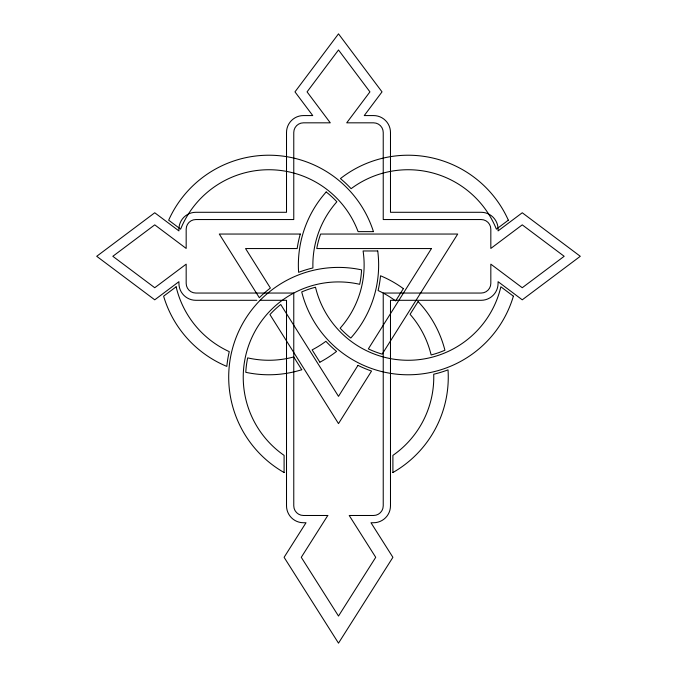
<?xml version="1.0" encoding="UTF-8"?>
<svg xmlns="http://www.w3.org/2000/svg" width="677" height="677" viewBox="0 0 677 677"><rect width="100%" height="100%" fill="white"/><g stroke="black" fill="none" stroke-linecap="round" stroke-linejoin="round"><path stroke-width="1.02" d="M256.803 300.3L195.848 300.3A16.925 16.925 0 0 1 178.923 283.375L178.923 281.683L154.745 299.818L96.718 256.295L154.745 212.773L178.923 230.908L178.923 229.215A16.925 16.925 0 0 1 195.848 212.29L286.515 212.29L286.515 132.497A16.925 16.925 0 0 1 303.44 115.572L312.749 115.572L294.977 91.877L338.5 33.85L382.023 91.877L364.251 115.572L373.56 115.572A16.925 16.925 0 0 1 390.485 132.497L390.485 212.29L481.152 212.29A16.925 16.925 0 0 1 498.077 229.215L498.077 230.908L522.255 212.773L580.282 256.295L522.255 299.818L498.077 281.683L498.077 283.375A16.925 16.925 0 0 1 481.152 300.3L390.485 300.3L390.485 505.812A16.925 16.925 0 0 1 373.56 522.737L370.988 522.737L392.905 557.315L338.5 643.15L284.095 557.315L306.012 522.737L303.44 522.737A16.925 16.925 0 0 1 286.515 505.812L286.515 300.3L260.154 300.3M403.382 288.639L395.63 300.96A95.262 95.262 0 0 0 378.104 290.543A112.187 112.187 0 0 0 380.533 275.784A109.767 109.767 0 0 1 403.382 288.639M357.989 365.36L338.5 396.358L280.735 304.498A92.842 92.842 0 0 0 269.937 314.577L338.5 423.607L371.546 371.055A112.187 112.187 0 0 1 357.989 365.36M431.444 248.552L368.347 348.883A92.842 92.842 0 0 0 382.183 354.139L457.703 234.047L320.602 234.047A92.842 92.842 0 0 0 316.76 248.552L431.444 248.552M418.09 301.587L410.076 314.323A95.262 95.262 0 0 1 431.131 354.951A92.842 92.842 0 0 0 444.916 350.246A109.767 109.767 0 0 0 418.09 301.587M327.786 515.485L301.273 557.315L338.5 616.053L375.727 557.315L349.214 515.485L373.56 515.485A9.673 9.673 0 0 0 383.233 505.812L383.233 293.048L481.152 293.048A9.673 9.673 0 0 0 490.825 283.375L490.825 264.148L522.255 287.725L564.169 256.295L522.255 224.857L490.825 248.434L490.825 229.215A9.673 9.673 0 0 0 481.152 219.543L383.233 219.543L383.233 132.497A9.673 9.673 0 0 0 373.56 122.825L346.717 122.825L369.93 91.877L338.5 49.971L307.07 91.877L330.283 122.825L303.44 122.825A9.673 9.673 0 0 0 293.767 132.497L293.767 219.543L195.848 219.543A9.673 9.673 0 0 0 186.175 229.215L186.175 248.434L154.745 224.857L112.831 256.295L154.745 287.725L186.175 264.148L186.175 283.375A9.673 9.673 0 0 0 195.848 293.048L293.767 293.048L293.767 505.812A9.673 9.673 0 0 0 303.44 515.485L327.786 515.485M176.13 286.794L163.614 296.179A109.767 109.767 0 0 0 226.829 366.401A112.187 112.187 0 0 1 229.258 351.634A95.262 95.262 0 0 1 176.13 286.794M508.342 220.186L496.393 229.148A95.262 95.262 0 0 0 351.109 188.688A112.187 112.187 0 0 0 340.429 178.593A109.767 109.767 0 0 1 508.342 220.186M373.442 231.627L358.091 231.627A95.262 95.262 0 0 0 180.607 229.148L168.658 220.186A109.767 109.767 0 0 1 373.442 231.627M300.3 234.047L219.297 234.047L259.325 297.702A112.187 112.187 0 0 1 270.385 288.038L245.556 248.552L297.161 248.552A112.187 112.187 0 0 1 300.3 234.047M377.741 250.972L363.092 250.972A95.262 95.262 0 0 1 340.133 328.21A92.842 92.842 0 0 0 350.813 338.035A109.767 109.767 0 0 0 377.741 250.972M513.386 296.179L500.87 286.794A95.262 95.262 0 0 1 315.499 287.234A92.842 92.842 0 0 0 301.722 291.939A109.767 109.767 0 0 0 513.386 296.179M319.874 362.195L312.122 349.874A95.262 95.262 0 0 0 325.891 341.301A112.187 112.187 0 0 0 336.571 351.397A109.767 109.767 0 0 1 319.874 362.195M301.756 369.727L293.733 356.957A95.262 95.262 0 0 1 247.68 357.879A92.842 92.842 0 0 0 245.785 372.316A109.767 109.767 0 0 0 301.756 369.727M392.905 472.529L392.905 455.384A95.262 95.262 0 0 0 433.72 374.229A112.187 112.187 0 0 0 448.022 369.854A109.767 109.767 0 0 1 392.905 472.529M284.095 472.529L284.095 455.384A95.262 95.262 0 0 1 359.682 284.306A92.842 92.842 0 0 0 361.586 269.869A109.767 109.767 0 0 0 284.095 472.529M326.187 191.963A109.767 109.767 0 0 0 298.608 272.332A112.187 112.187 0 0 1 312.918 267.957A95.262 95.262 0 0 1 336.867 201.78A92.842 92.842 0 0 0 326.187 191.963"/></g></svg>
